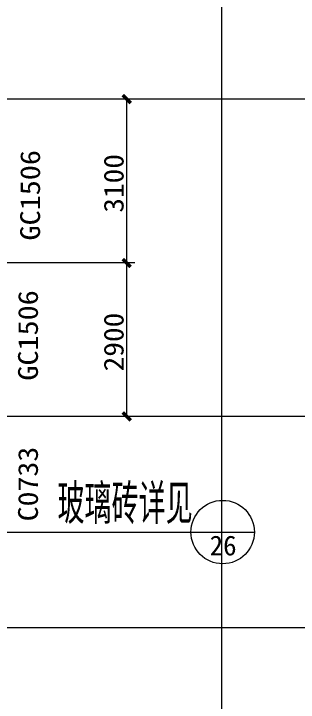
# Model space of a CAD drawing. Extents: x -307567 to 704339, y -10277 to 165507.
# Drawn here: x 176015 to 181399, y 24176 to 37192 of the extents above; entities that cross this region are included whole.
import ezdxf
from ezdxf.enums import TextEntityAlignment as Align

# ---------------------------------------------------------------- set-up
doc = ezdxf.new("R2010")
doc.units = 0
doc.header["$MEASUREMENT"] = 0
doc.layers.add('wode', color=250, linetype='CONTINUOUS', lineweight=0)
doc.layers.add('ziti', color=32, linetype='CONTINUOUS', lineweight=0)
doc.styles.add('HZ', font='txt', dxfattribs={"width": 0.7, "height": 5, "bigfont": 'STF:宋体'})
doc.styles.get("Standard").update_dxf_attribs({"font": 'txt', "height": 3})

msp = doc.modelspace()

# ---------------------------------------------------------------- linework, layer by layer
at = {"layer": 'wode', "color": 0}
for p, q in [((179954.39636, 14532.32064), (179954.39636, 99322.83485)), ((195197.62623, 35580.36533), (118974.00627, 35580.36533)), ((178303.35498, 35580.36533), (168540.73288, 35580.36533)), ((178153.35686, 32480.40561), (178153.35686, 35580.36533)), ((178303.35498, 32480.40561), (168540.73288, 32480.40561)), ((178153.35686, 29580.44148), (178153.35686, 32480.40561)), ((195197.62623, 29580.44148), (118974.00627, 29580.44148)), ((178303.35498, 29580.44148), (168540.73288, 29580.44148)), ((175504.4764, 27390.79981), (180568.89063, 27390.79981)), ((195197.62623, 25580.49186), (118974.00627, 25580.49186)), ((195197.62623, 25580.49186), (118974.00627, 25580.49186))]:
    msp.add_line(p, q, dxfattribs=at)
at = {"layer": 'wode', "color": 0, "const_width": 67.49915}
for points in [[(178078.3578, 35655.3644), (178228.35592, 35505.36627)], [(178078.3578, 32555.40467), (178228.35592, 32405.40655)], [(178078.3578, 29655.44054), (178228.35592, 29505.44242)]]:
    msp.add_lwpolyline(points, dxfattribs=at)
at = {"layer": 'wode', "color": 0}
msp.add_circle((179968.89813, 27392.52556), 599.9925, dxfattribs=at)

# ---------------------------------------------------------------- texts
for s, width, p, p2 in [('GC1506', 0.88258, (176511.94671, 32905.40182), (176511.94671, 34615.37953)), ('3100', 0.986666, (178093.33564, 33430.39526), (178093.33564, 34540.38047)), ('GC1506', 0.882581, (176471.95698, 30255.43304), (176471.95698, 31965.4119)), ('2900', 0.888, (178093.33564, 30430.43162), (178093.33564, 31540.41797)), ('C0733', 0.835556, (176471.95698, 27595.46682), (176471.95698, 29005.44943))]:
    msp.add_text(s, height=374.995313, rotation=90, dxfattribs=dict(at, width=width)).set_placement(p, p2, align=Align.FIT)
at = {"layer": 'wode', "color": 0, "width": 0.815977}
msp.add_text('26', height=374.995313, dxfattribs=at).set_placement((179722.66097, 26951.38537), (180232.63995, 26951.38537), align=Align.FIT)
at = {"layer": 'ziti', "color": 0, "style": 'HZ', "width": 0.479883}
msp.add_text('玻璃砖详见', height=749.990625, dxfattribs=at).set_placement((176842.08175, 27547.34616), (179401.42475, 27547.34616), align=Align.FIT)

doc.saveas('drawing.dxf')
